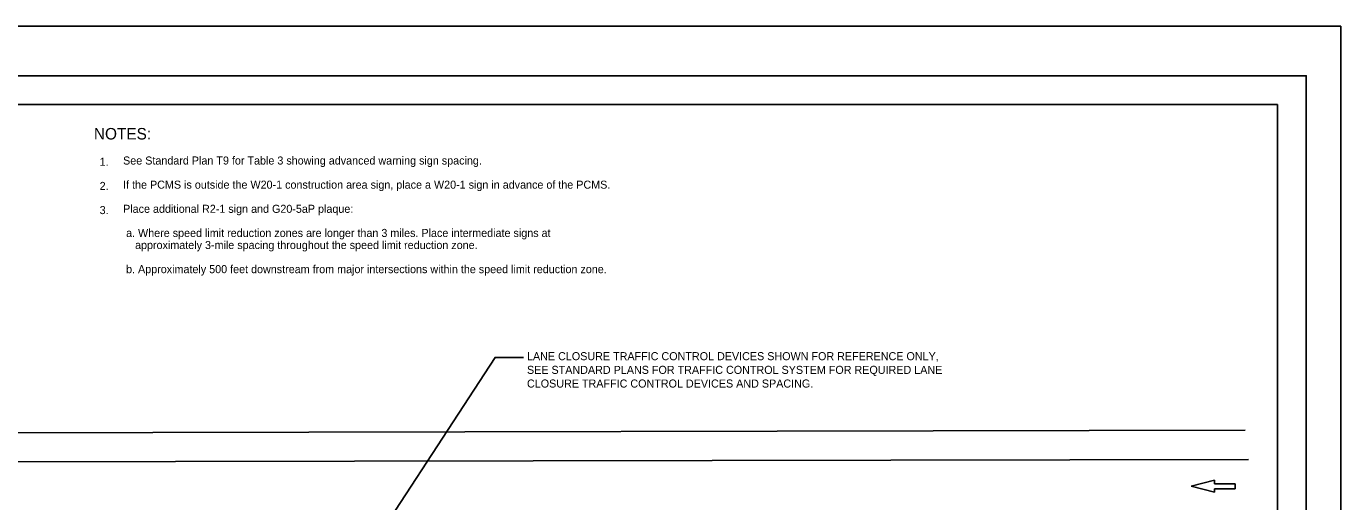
# Model space of a CAD drawing. Extents: x -893 to 867, y -474 to 712.
# Drawn here: x -277 to 867, y 298 to 712 of the extents above; entities that cross this region are included whole.
import ezdxf

# ---------------------------------------------------------------- set-up
doc = ezdxf.new("R2010")
doc.units = 0
for name, color, linetype in [('10 Sheet Format', 7, 'Continuous'), ('57 Undefined', 7, 'Continuous'), ('60 Nongeo Data', 7, 'Continuous')]:
    doc.layers.add(name, color=color, linetype=linetype)

msp = doc.modelspace()

# ---------------------------------------------------------------- linework, layer by layer
at = {"layer": '10 Sheet Format'}
for p, q in [((836.6, 669), (-863.4, 669)), ((836.6, -431), (836.6, 669)), ((-813.4, 644), (811.6, 644)), ((811.6, -406), (811.6, 644))]:
    msp.add_line(p, q, dxfattribs=at)
for points in [[(-893.4, -474), (866.6, -474), (866.6, 712), (-893.4, 712)], [(-863.4, -431), (836.6, -431), (836.6, 669), (-863.4, 669)]]:
    msp.add_lwpolyline(points, close=True, dxfattribs=at)
at = {"layer": '60 Nongeo Data'}
for p, q in [((-756.3, 357.5), (783.4, 360.5)), ((-758, 332.3), (786.4, 335.2)), ((736.5, 311.8), (756.8, 317)), ((756.8, 306.6), (736.5, 311.8)), ((756.8, 317), (756.8, 313.9)), ((756.8, 313.9), (774.8, 313.9)), ((774.8, 309.7), (756.8, 309.7)), ((756.8, 309.7), (756.8, 306.6)), ((774.8, 313.9), (774.8, 311.8)), ((774.8, 311.8), (774.8, 309.7))]:
    msp.add_line(p, q, dxfattribs=at)
msp.add_lwpolyline([(155.3, 423.9), (130.7, 423.9), (-1.8, 221)], dxfattribs=at)

# ---------------------------------------------------------------- texts
at = {"layer": '57 Undefined'}
for s, height, p in [('NOTES:', 10, (-218.5, 613.5)), ('1.', 7, (-213.5, 590.6)), ('See Standard Plan T9 for Table 3 showing advanced warning sign spacing.', 7, (-193.1, 591.7)), ('2.', 7, (-213.5, 569.6)), ('If the PCMS is outside the W20-1 construction area sign, place a W20-1 sign in advance of the PCMS.', 7, (-193.1, 570.7)), ('3.', 7, (-213.5, 548.6)), ('Place additional R2-1 sign and G20-5aP plaque:', 7, (-193.1, 549.7)), (' a. Where speed limit reduction zones are longer than 3 miles. Place intermediate signs at', 7, (-193.1, 528.7)), ('    approximately 3-mile spacing throughout the speed limit reduction zone.', 7, (-193.1, 518.2)), (' b. Approximately 500 feet downstream from major intersections within the speed limit reduction zone.', 7, (-193.1, 497.2)), ('LANE CLOSURE TRAFFIC CONTROL DEVICES SHOWN FOR REFERENCE ONLY,', 7, (158.4, 421.5)), ('SEE STANDARD PLANS FOR TRAFFIC CONTROL SYSTEM FOR REQUIRED LANE', 7, (158.4, 409.6)), ('CLOSURE TRAFFIC CONTROL DEVICES AND SPACING.', 7, (158.4, 397.7))]:
    msp.add_text(s, height=height, dxfattribs=at).set_placement(p)

doc.saveas('drawing.dxf')
